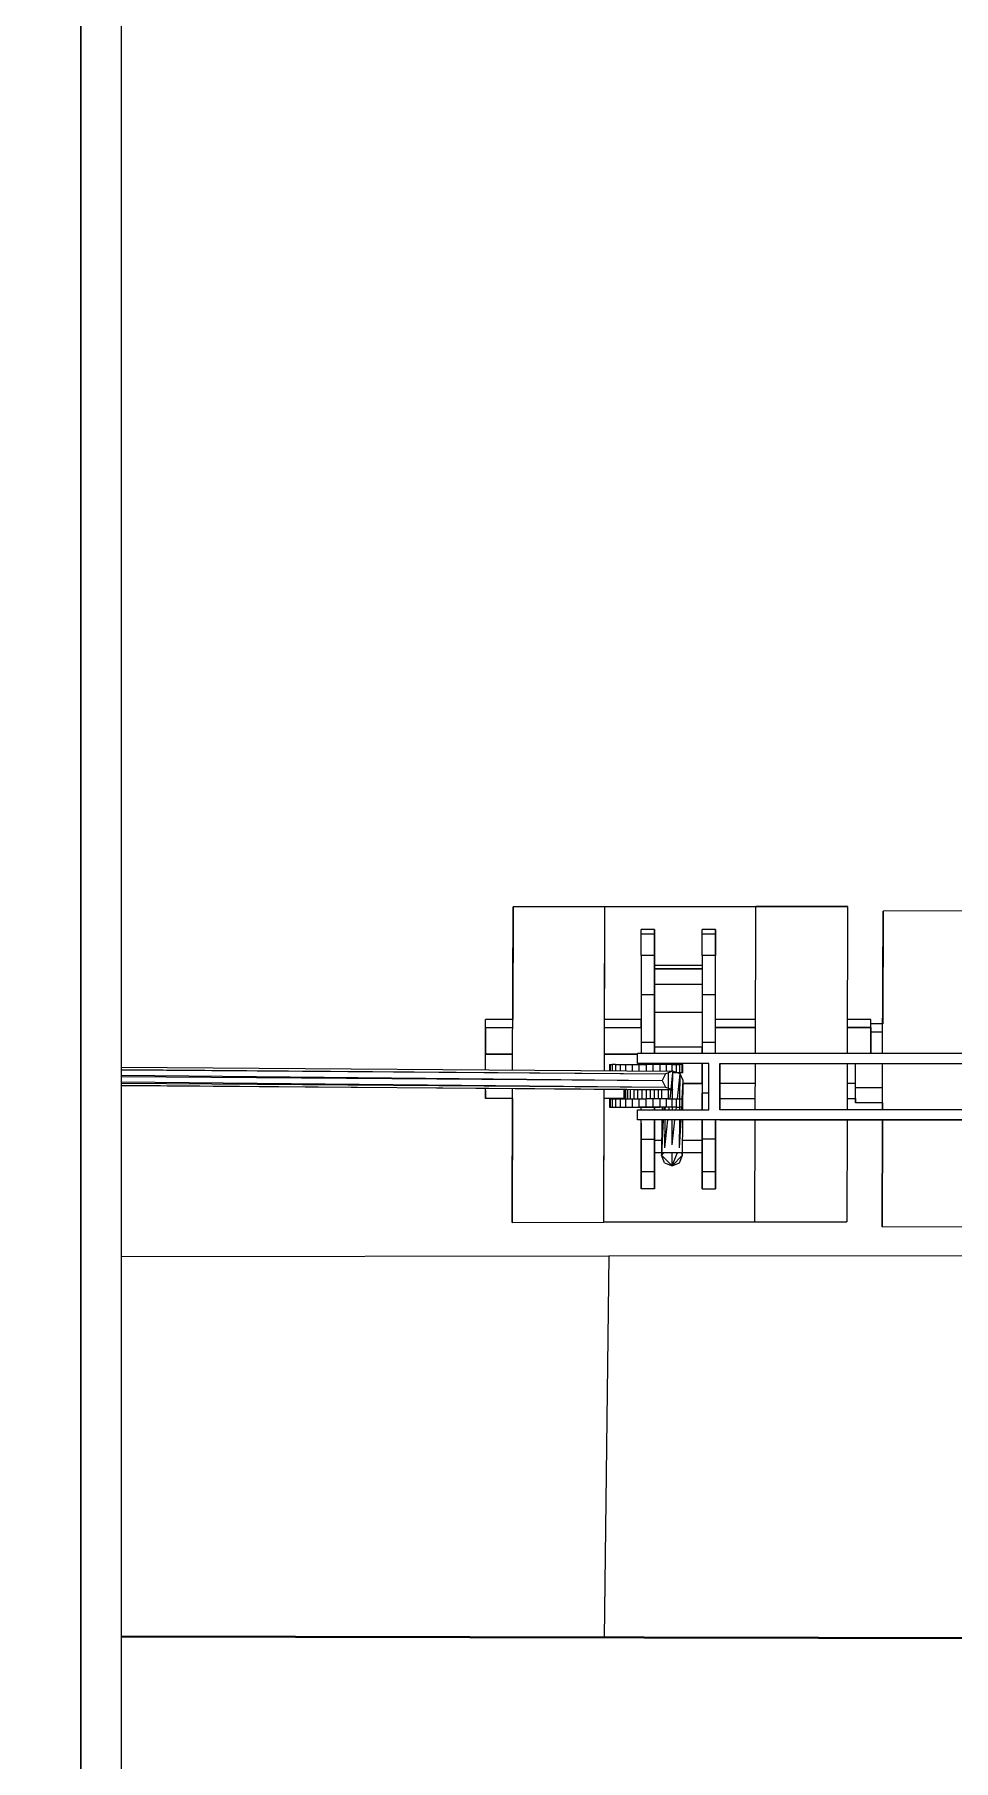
# Model space of a CAD drawing. Header units: millimetres. Extents: x -4997 to -4876, y -8737 to -8661.
# Drawn here: x -4922.076 to -4921.089, y -8708.878 to -8707.026 of the extents above; entities that cross this region are included whole.
import ezdxf

# ---------------------------------------------------------------- set-up
doc = ezdxf.new("R2010")
doc.units = ezdxf.units.MM
doc.header["$LTSCALE"] = 0.1
for name, color, linetype in [('cobertura nova', 4, 'Continuous'), ('hachuras cobertura', 251, 'Continuous'), ('imagem', 7, 'Continuous'), ('visto', 9, 'Continuous')]:
    doc.layers.add(name, color=color, linetype=linetype)
doc.layers.add('coberturas', color=7, linetype='Continuous', lineweight=40)
picture_1 = doc.add_image_def('image1.jpg', size_in_pixel=(1920, 1080))

msp = doc.modelspace()

# ---------------------------------------------------------------- linework, layer by layer
at = {"layer": 'cobertura nova'}
for p, q in [((-4922.0262, -8709.5234), (-4922.0262, -8703.0483)), ((-4921.9827, -8703.0483), (-4921.9828, -8709.5053)), ((-4921.9826, -8703.0483), (-4921.9827, -8709.5285)), ((-4921.5627, -8708.1371), (-4921.5622, -8707.962)), ((-4921.5622, -8707.962), (-4921.5625, -8708.083)), ((-4921.4635, -8707.9618), (-4921.5622, -8707.962)), ((-4921.4641, -8708.1378), (-4921.4635, -8707.9618)), ((-4921.4639, -8708.083), (-4921.4635, -8707.9618)), ((-4921.4635, -8707.9618), (-4921.3015, -8707.9614)), ((-4921.3015, -8707.9614), (-4921.4635, -8707.9618)), ((-4921.4635, -8707.9618), (-4921.3015, -8707.9616)), ((-4921.302, -8708.1194), (-4921.3015, -8707.9616)), ((-4921.3015, -8707.9614), (-4921.2031, -8707.9612)), ((-4921.2031, -8707.9612), (-4921.3015, -8707.9614)), ((-4921.3015, -8707.9616), (-4921.2031, -8707.9614)), ((-4921.2031, -8707.9614), (-4921.2035, -8708.1194)), ((-4921.1655, -8708.1194), (-4921.1651, -8707.9666)), ((-4921.1651, -8707.9666), (-4921.1654, -8708.0876)), ((-4921.0664, -8707.9664), (-4921.1651, -8707.9666)), ((-4921.4103, -8707.9861), (-4921.4248, -8707.9861)), ((-4921.4248, -8707.9913), (-4921.4248, -8707.9861)), ((-4921.4103, -8707.9913), (-4921.4103, -8707.9861)), ((-4921.4103, -8707.9861), (-4921.4103, -8707.9913)), ((-4921.3448, -8707.9861), (-4921.3592, -8707.9861)), ((-4921.3592, -8707.9913), (-4921.3592, -8707.9861)), ((-4921.3448, -8707.9913), (-4921.3448, -8707.9861)), ((-4921.3448, -8707.9861), (-4921.3448, -8707.9913)), ((-4921.4103, -8707.9913), (-4921.4248, -8707.9913)), ((-4921.4248, -8708.0143), (-4921.4248, -8707.9913)), ((-4921.4103, -8707.9913), (-4921.4103, -8708.0047)), ((-4921.4103, -8708.0143), (-4921.4103, -8707.9913)), ((-4921.4103, -8707.9913), (-4921.4103, -8708.0143)), ((-4921.4103, -8708.0047), (-4921.4103, -8708.0047)), ((-4921.4103, -8708.0047), (-4921.4103, -8708.0249)), ((-4921.3448, -8707.9913), (-4921.3592, -8707.9913)), ((-4921.3592, -8708.0143), (-4921.3592, -8707.9913)), ((-4921.3448, -8708.0143), (-4921.3448, -8707.9913)), ((-4921.3448, -8708.0047), (-4921.3448, -8707.9913)), ((-4921.3448, -8707.9913), (-4921.3448, -8708.0143)), ((-4921.3448, -8708.0047), (-4921.3448, -8708.0047)), ((-4921.3448, -8708.0395), (-4921.3448, -8708.0047)), ((-4921.4103, -8708.0143), (-4921.4248, -8708.0143)), ((-4921.4248, -8708.0143), (-4921.4248, -8708.0564)), ((-4921.4104, -8708.0564), (-4921.4103, -8708.0143)), ((-4921.4103, -8708.0143), (-4921.4103, -8708.0564)), ((-4921.3592, -8708.0249), (-4921.4103, -8708.0249)), ((-4921.3448, -8708.0143), (-4921.3592, -8708.0143)), ((-4921.3592, -8708.0143), (-4921.3592, -8708.0564)), ((-4921.3448, -8708.0564), (-4921.3448, -8708.0143)), ((-4921.4103, -8708.0286), (-4921.3592, -8708.0286)), ((-4921.3592, -8708.0286), (-4921.4103, -8708.0286)), ((-4921.3592, -8708.0286), (-4921.3592, -8708.0452)), ((-4921.4248, -8708.0564), (-4921.4248, -8708.1076)), ((-4921.4103, -8708.0564), (-4921.4248, -8708.0564)), ((-4921.4104, -8708.1076), (-4921.4104, -8708.0564)), ((-4921.3592, -8708.0452), (-4921.4103, -8708.0452)), ((-4921.4103, -8708.0564), (-4921.4103, -8708.1076)), ((-4921.3592, -8708.0564), (-4921.3592, -8708.1076)), ((-4921.3448, -8708.0564), (-4921.3592, -8708.0564)), ((-4921.3448, -8708.1076), (-4921.3448, -8708.0564)), ((-4921.3592, -8708.0755), (-4921.4103, -8708.0755)), ((-4921.5918, -8708.0916), (-4921.5918, -8708.083)), ((-4921.5625, -8708.083), (-4921.5918, -8708.083)), ((-4921.5918, -8708.0916), (-4921.5918, -8708.1199)), ((-4921.5918, -8708.0916), (-4921.5626, -8708.0916)), ((-4921.5918, -8708.1199), (-4921.5918, -8708.0916)), ((-4921.464, -8708.0916), (-4921.4248, -8708.0916)), ((-4921.4248, -8708.083), (-4921.4639, -8708.083)), ((-4921.4248, -8708.0916), (-4921.4248, -8708.083)), ((-4921.3019, -8708.083), (-4921.3448, -8708.083)), ((-4921.3019, -8708.0916), (-4921.3448, -8708.0916)), ((-4921.3448, -8708.0916), (-4921.3019, -8708.0916)), ((-4921.1781, -8708.083), (-4921.2034, -8708.083)), ((-4921.1781, -8708.0916), (-4921.2034, -8708.0916)), ((-4921.2034, -8708.0916), (-4921.1781, -8708.0916)), ((-4921.1947, -8708.0916), (-4921.1947, -8708.0916)), ((-4921.1781, -8708.0916), (-4921.1781, -8708.083)), ((-4921.1654, -8708.0876), (-4921.1781, -8708.0876)), ((-4921.1781, -8708.1194), (-4921.1781, -8708.0916)), ((-4921.1781, -8708.0916), (-4921.1781, -8708.1194)), ((-4921.1781, -8708.0962), (-4921.1654, -8708.0962)), ((-4921.4248, -8708.1076), (-4921.4248, -8708.1194)), ((-4921.4103, -8708.1076), (-4921.4248, -8708.1076)), ((-4921.4104, -8708.1194), (-4921.4104, -8708.1076)), ((-4921.4103, -8708.1076), (-4921.4103, -8708.1194)), ((-4921.3592, -8708.1125), (-4921.4103, -8708.1125)), ((-4921.4103, -8708.1194), (-4921.4103, -8708.1125)), ((-4921.3592, -8708.1076), (-4921.3592, -8708.1194)), ((-4921.3448, -8708.1076), (-4921.3592, -8708.1076)), ((-4921.3592, -8708.1194), (-4921.3592, -8708.1125)), ((-4921.3448, -8708.1194), (-4921.3448, -8708.1076)), ((-4921.9826, -8708.1341), (-4921.3907, -8708.1383)), ((-4921.9826, -8708.1364), (-4921.3987, -8708.1413)), ((-4921.9826, -8708.137), (-4921.3987, -8708.1413)), ((-4921.5918, -8708.1199), (-4921.5918, -8708.1199)), ((-4921.5918, -8708.1369), (-4921.5918, -8708.1199)), ((-4921.5626, -8708.1199), (-4921.5918, -8708.1199)), ((-4921.5918, -8708.1199), (-4921.5626, -8708.1199)), ((-4921.4286, -8708.1199), (-4921.4641, -8708.1199)), ((-4921.4641, -8708.1199), (-4921.4286, -8708.1199)), ((-4921.4588, -8708.131), (-4921.4581, -8708.131)), ((-4921.4588, -8708.131), (-4921.4588, -8708.1378)), ((-4921.4581, -8708.131), (-4921.4558, -8708.131)), ((-4921.4581, -8708.131), (-4921.4581, -8708.1378)), ((-4921.4522, -8708.131), (-4921.4558, -8708.131)), ((-4921.4558, -8708.131), (-4921.4558, -8708.1379)), ((-4921.4522, -8708.131), (-4921.4473, -8708.131)), ((-4921.4522, -8708.131), (-4921.4522, -8708.1379)), ((-4921.4473, -8708.131), (-4921.4413, -8708.131)), ((-4921.4473, -8708.131), (-4921.4473, -8708.1379)), ((-4921.4413, -8708.131), (-4921.4345, -8708.131)), ((-4921.4413, -8708.131), (-4921.4413, -8708.138)), ((-4921.4345, -8708.131), (-4921.4271, -8708.131)), ((-4921.4345, -8708.131), (-4921.4345, -8708.138)), ((-4921.0161, -8708.1194), (-4921.4286, -8708.1194)), ((-4921.4286, -8708.1302), (-4921.4286, -8708.1194)), ((-4921.352, -8708.1302), (-4921.4286, -8708.1302)), ((-4921.4271, -8708.131), (-4921.4194, -8708.131)), ((-4921.4271, -8708.131), (-4921.4271, -8708.1381)), ((-4921.4248, -8708.1302), (-4921.4248, -8708.131)), ((-4921.4248, -8708.131), (-4921.4248, -8708.1302)), ((-4921.4117, -8708.131), (-4921.4194, -8708.131)), ((-4921.4194, -8708.131), (-4921.4194, -8708.1381)), ((-4921.4043, -8708.131), (-4921.4117, -8708.131)), ((-4921.4117, -8708.1382), (-4921.4117, -8708.131)), ((-4921.4104, -8708.131), (-4921.4104, -8708.1302)), ((-4921.4103, -8708.131), (-4921.4103, -8708.1302)), ((-4921.4103, -8708.1302), (-4921.4103, -8708.131)), ((-4921.3975, -8708.131), (-4921.4043, -8708.131)), ((-4921.4043, -8708.1382), (-4921.4043, -8708.131)), ((-4921.3915, -8708.131), (-4921.3975, -8708.131)), ((-4921.3975, -8708.1383), (-4921.3975, -8708.131)), ((-4921.3915, -8708.131), (-4921.3866, -8708.131)), ((-4921.3915, -8708.1383), (-4921.3915, -8708.131)), ((-4921.3866, -8708.131), (-4921.383, -8708.131)), ((-4921.3866, -8708.1398), (-4921.3866, -8708.131)), ((-4921.3808, -8708.131), (-4921.383, -8708.131)), ((-4921.383, -8708.14), (-4921.383, -8708.131)), ((-4921.38, -8708.131), (-4921.3808, -8708.131)), ((-4921.3808, -8708.14), (-4921.3808, -8708.131)), ((-4921.38, -8708.14), (-4921.38, -8708.131)), ((-4921.3592, -8708.1302), (-4921.3592, -8708.1618)), ((-4921.3592, -8708.1517), (-4921.3592, -8708.1302)), ((-4921.352, -8708.1797), (-4921.352, -8708.1302)), ((-4921.3403, -8708.1797), (-4921.3403, -8708.1302)), ((-4921.3403, -8708.1302), (-4921.0161, -8708.1302)), ((-4921.3403, -8708.1302), (-4921.3403, -8708.1797)), ((-4921.3022, -8708.1797), (-4921.3021, -8708.1302)), ((-4921.2035, -8708.1302), (-4921.2036, -8708.1797)), ((-4921.1947, -8708.1561), (-4921.1947, -8708.1302)), ((-4921.1656, -8708.1797), (-4921.1655, -8708.1302)), ((-4921.9826, -8708.1426), (-4921.402, -8708.1483)), ((-4921.9826, -8708.1441), (-4921.402, -8708.1483)), ((-4921.9826, -8708.1496), (-4921.3987, -8708.1554)), ((-4921.9826, -8708.1511), (-4921.3987, -8708.1554)), ((-4921.9826, -8708.1534), (-4921.3907, -8708.1584)), ((-4921.3907, -8708.1584), (-4921.9826, -8708.154)), ((-4921.3987, -8708.1413), (-4921.402, -8708.1483)), ((-4921.402, -8708.1483), (-4921.3987, -8708.1554)), ((-4921.3907, -8708.1383), (-4921.3987, -8708.1413)), ((-4921.3987, -8708.1554), (-4921.3907, -8708.1584)), ((-4921.3954, -8708.1566), (-4921.3954, -8708.14)), ((-4921.3909, -8708.14), (-4921.3928, -8708.1576)), ((-4921.3866, -8708.14), (-4921.3915, -8708.14)), ((-4921.3909, -8708.1583), (-4921.3907, -8708.14)), ((-4921.3828, -8708.1413), (-4921.3907, -8708.1383)), ((-4921.383, -8708.14), (-4921.3861, -8708.14)), ((-4921.3858, -8708.1679), (-4921.3828, -8708.1413)), ((-4921.3808, -8708.14), (-4921.383, -8708.14)), ((-4921.383, -8708.1679), (-4921.3828, -8708.1413)), ((-4921.3795, -8708.1483), (-4921.3828, -8708.1413)), ((-4921.38, -8708.14), (-4921.3808, -8708.14)), ((-4921.3806, -8708.1679), (-4921.3795, -8708.1483)), ((-4921.3798, -8708.1797), (-4921.3795, -8708.1483)), ((-4921.3592, -8708.1517), (-4921.3795, -8708.1517)), ((-4921.3795, -8708.1517), (-4921.3592, -8708.1517)), ((-4921.3021, -8708.1515), (-4921.3403, -8708.1515)), ((-4921.1947, -8708.1515), (-4921.2036, -8708.1515)), ((-4921.5918, -8708.1677), (-4921.5918, -8708.1569)), ((-4921.5918, -8708.1591), (-4921.5918, -8708.1677)), ((-4921.5628, -8708.1677), (-4921.5918, -8708.1677)), ((-4921.5631, -8708.3007), (-4921.5627, -8708.1571)), ((-4921.5628, -8708.1677), (-4921.5631, -8708.3007)), ((-4921.4647, -8708.3005), (-4921.4642, -8708.1578)), ((-4921.4647, -8708.3005), (-4921.4642, -8708.1677)), ((-4921.4434, -8708.1677), (-4921.4642, -8708.1677)), ((-4921.4588, -8708.1679), (-4921.4581, -8708.1679)), ((-4921.4588, -8708.1679), (-4921.4588, -8708.177)), ((-4921.4581, -8708.1679), (-4921.4558, -8708.1679)), ((-4921.4581, -8708.1679), (-4921.4581, -8708.177)), ((-4921.4558, -8708.1679), (-4921.4522, -8708.1679)), ((-4921.4558, -8708.1679), (-4921.4558, -8708.177)), ((-4921.4522, -8708.1679), (-4921.4473, -8708.1679)), ((-4921.4522, -8708.1679), (-4921.4522, -8708.177)), ((-4921.4473, -8708.1679), (-4921.4434, -8708.1679)), ((-4921.4473, -8708.1679), (-4921.4473, -8708.177)), ((-4921.4434, -8708.158), (-4921.4434, -8708.1679)), ((-4921.4434, -8708.1679), (-4921.443, -8708.1679)), ((-4921.443, -8708.158), (-4921.443, -8708.1679)), ((-4921.443, -8708.1679), (-4921.4416, -8708.1679)), ((-4921.4416, -8708.158), (-4921.4416, -8708.1679)), ((-4921.4416, -8708.1679), (-4921.4394, -8708.1679)), ((-4921.4413, -8708.1679), (-4921.4413, -8708.177)), ((-4921.4394, -8708.158), (-4921.4394, -8708.1679)), ((-4921.4394, -8708.1679), (-4921.4364, -8708.1679)), ((-4921.4364, -8708.158), (-4921.4364, -8708.1679)), ((-4921.4364, -8708.1679), (-4921.4327, -8708.1679)), ((-4921.4345, -8708.1679), (-4921.4345, -8708.177)), ((-4921.4327, -8708.158), (-4921.4327, -8708.1679)), ((-4921.4327, -8708.1679), (-4921.4286, -8708.1679)), ((-4921.4286, -8708.1581), (-4921.4286, -8708.1679)), ((-4921.4286, -8708.1679), (-4921.4241, -8708.1679)), ((-4921.4271, -8708.1679), (-4921.4271, -8708.177)), ((-4921.4241, -8708.1581), (-4921.4241, -8708.1679)), ((-4921.4241, -8708.1679), (-4921.4194, -8708.1679)), ((-4921.4194, -8708.1581), (-4921.4194, -8708.1679)), ((-4921.4147, -8708.1679), (-4921.4194, -8708.1679)), ((-4921.4194, -8708.177), (-4921.4194, -8708.1679)), ((-4921.4147, -8708.1679), (-4921.4147, -8708.1582)), ((-4921.4102, -8708.1679), (-4921.4147, -8708.1679)), ((-4921.4117, -8708.177), (-4921.4117, -8708.1679)), ((-4921.4102, -8708.1679), (-4921.4102, -8708.1582)), ((-4921.4061, -8708.1679), (-4921.4102, -8708.1679)), ((-4921.4061, -8708.1679), (-4921.4061, -8708.1582)), ((-4921.4025, -8708.1679), (-4921.4061, -8708.1679)), ((-4921.4043, -8708.177), (-4921.4043, -8708.1679)), ((-4921.4025, -8708.1679), (-4921.4025, -8708.1583)), ((-4921.3995, -8708.1679), (-4921.4025, -8708.1679)), ((-4921.3973, -8708.1679), (-4921.3995, -8708.1679)), ((-4921.3975, -8708.177), (-4921.3975, -8708.1679)), ((-4921.3959, -8708.1679), (-4921.3973, -8708.1679)), ((-4921.3959, -8708.1679), (-4921.3954, -8708.1679)), ((-4921.3954, -8708.1679), (-4921.3954, -8708.1583)), ((-4921.3954, -8708.1679), (-4921.3915, -8708.1679)), ((-4921.3929, -8708.1583), (-4921.3939, -8708.1679)), ((-4921.3915, -8708.1679), (-4921.3866, -8708.1679)), ((-4921.3915, -8708.177), (-4921.3915, -8708.1679)), ((-4921.391, -8708.1679), (-4921.3909, -8708.1584)), ((-4921.3866, -8708.1679), (-4921.383, -8708.1679)), ((-4921.3866, -8708.177), (-4921.3866, -8708.1679)), ((-4921.383, -8708.1679), (-4921.3808, -8708.1679)), ((-4921.383, -8708.177), (-4921.383, -8708.1679)), ((-4921.3808, -8708.1679), (-4921.38, -8708.1679)), ((-4921.3808, -8708.177), (-4921.3808, -8708.1679)), ((-4921.38, -8708.177), (-4921.38, -8708.1679)), ((-4921.3592, -8708.1618), (-4921.3592, -8708.1797)), ((-4921.352, -8708.1618), (-4921.3592, -8708.1618)), ((-4921.3592, -8708.1797), (-4921.3592, -8708.1618)), ((-4921.3403, -8708.1677), (-4921.3022, -8708.1677)), ((-4921.2036, -8708.1677), (-4921.1947, -8708.1677)), ((-4921.1656, -8708.1561), (-4921.1947, -8708.1561)), ((-4921.1947, -8708.1723), (-4921.1947, -8708.1561)), ((-4921.1947, -8708.1677), (-4921.1947, -8708.1723)), ((-4921.1656, -8708.1723), (-4921.1947, -8708.1723)), ((-4921.1656, -8708.1723), (-4921.1656, -8708.1797)), ((-4921.4588, -8708.177), (-4921.4581, -8708.177)), ((-4921.4581, -8708.177), (-4921.4558, -8708.177)), ((-4921.4558, -8708.177), (-4921.4522, -8708.177)), ((-4921.4522, -8708.177), (-4921.4473, -8708.177)), ((-4921.4473, -8708.177), (-4921.4413, -8708.177)), ((-4921.4413, -8708.177), (-4921.4345, -8708.177)), ((-4921.4345, -8708.177), (-4921.4117, -8708.177)), ((-4921.4345, -8708.177), (-4921.4271, -8708.177)), ((-4921.4286, -8708.1905), (-4921.4286, -8708.1797)), ((-4921.4286, -8708.1797), (-4921.352, -8708.1797)), ((-4921.352, -8708.1905), (-4921.4286, -8708.1905)), ((-4921.4117, -8708.177), (-4921.4271, -8708.177)), ((-4921.4271, -8708.177), (-4921.4043, -8708.177)), ((-4921.4248, -8708.1797), (-4921.4248, -8708.177)), ((-4921.4248, -8708.2112), (-4921.4248, -8708.1905)), ((-4921.4043, -8708.177), (-4921.4117, -8708.177)), ((-4921.4104, -8708.1797), (-4921.4104, -8708.177)), ((-4921.4104, -8708.2112), (-4921.4104, -8708.1905)), ((-4921.4103, -8708.177), (-4921.4103, -8708.1797)), ((-4921.4103, -8708.177), (-4921.4103, -8708.1797)), ((-4921.4103, -8708.1797), (-4921.4103, -8708.177)), ((-4921.4103, -8708.2112), (-4921.4103, -8708.1905)), ((-4921.4103, -8708.1905), (-4921.4103, -8708.1963)), ((-4921.4103, -8708.1905), (-4921.4103, -8708.2112)), ((-4921.3975, -8708.177), (-4921.4043, -8708.177)), ((-4921.4024, -8708.1905), (-4921.4028, -8708.2286)), ((-4921.401, -8708.1905), (-4921.4028, -8708.2286)), ((-4921.4023, -8708.177), (-4921.4023, -8708.1797)), ((-4921.4004, -8708.177), (-4921.4005, -8708.1797)), ((-4921.3992, -8708.1905), (-4921.3995, -8708.2206)), ((-4921.3963, -8708.1905), (-4921.3995, -8708.2206)), ((-4921.399, -8708.177), (-4921.3991, -8708.1797)), ((-4921.3915, -8708.177), (-4921.3975, -8708.177)), ((-4921.3948, -8708.177), (-4921.3951, -8708.1797)), ((-4921.3866, -8708.177), (-4921.3915, -8708.177)), ((-4921.3915, -8708.2174), (-4921.3884, -8708.1905)), ((-4921.3915, -8708.2174), (-4921.3913, -8708.1905)), ((-4921.3911, -8708.1797), (-4921.3911, -8708.177)), ((-4921.3872, -8708.1797), (-4921.3869, -8708.177)), ((-4921.3866, -8708.177), (-4921.383, -8708.177)), ((-4921.3836, -8708.2206), (-4921.3819, -8708.1905)), ((-4921.3836, -8708.2206), (-4921.3833, -8708.1905)), ((-4921.3832, -8708.1797), (-4921.3831, -8708.177)), ((-4921.3808, -8708.177), (-4921.383, -8708.177)), ((-4921.3813, -8708.1797), (-4921.3811, -8708.177)), ((-4921.3808, -8708.177), (-4921.38, -8708.177)), ((-4921.3803, -8708.2286), (-4921.3799, -8708.1905)), ((-4921.3592, -8708.1905), (-4921.3592, -8708.2112)), ((-4921.3592, -8708.2112), (-4921.3592, -8708.1905)), ((-4921.3403, -8708.1905), (-4921.352, -8708.1905)), ((-4921.3448, -8708.2112), (-4921.3448, -8708.1905)), ((-4921.3448, -8708.1905), (-4921.3448, -8708.1943)), ((-4921.3448, -8708.1905), (-4921.3448, -8708.2112)), ((-4921.0161, -8708.1797), (-4921.3403, -8708.1797)), ((-4921.0161, -8708.1905), (-4921.3403, -8708.1905)), ((-4921.3403, -8708.1905), (-4921.0161, -8708.1905)), ((-4921.0161, -8708.1905), (-4921.3403, -8708.1905)), ((-4921.3027, -8708.3003), (-4921.3023, -8708.1905)), ((-4921.2037, -8708.1905), (-4921.204, -8708.3001)), ((-4921.1657, -8708.1905), (-4921.166, -8708.3054)), ((-4921.166, -8708.3054), (-4921.1657, -8708.1905)), ((-4921.4248, -8708.1943), (-4921.4248, -8708.2364)), ((-4921.4248, -8708.246), (-4921.4248, -8708.2112)), ((-4921.4248, -8708.2112), (-4921.4103, -8708.2112)), ((-4921.4248, -8708.2112), (-4921.4248, -8708.246)), ((-4921.4104, -8708.246), (-4921.4104, -8708.2112)), ((-4921.4103, -8708.2055), (-4921.4103, -8708.2055)), ((-4921.4103, -8708.2112), (-4921.4103, -8708.246)), ((-4921.3592, -8708.2112), (-4921.3592, -8708.246)), ((-4921.3448, -8708.2112), (-4921.3592, -8708.2112)), ((-4921.3592, -8708.246), (-4921.3592, -8708.2112)), ((-4921.3448, -8708.1943), (-4921.3448, -8708.2364)), ((-4921.3448, -8708.1943), (-4921.3448, -8708.1943)), ((-4921.3448, -8708.2364), (-4921.3448, -8708.1943)), ((-4921.3448, -8708.246), (-4921.3448, -8708.2112)), ((-4921.3448, -8708.2112), (-4921.3448, -8708.246)), ((-4921.4103, -8708.2124), (-4921.4026, -8708.2124)), ((-4921.4103, -8708.2258), (-4921.4028, -8708.2258)), ((-4921.4103, -8708.2364), (-4921.4103, -8708.2258)), ((-4921.4028, -8708.2286), (-4921.4, -8708.2258)), ((-4921.4028, -8708.2286), (-4921.4016, -8708.2258)), ((-4921.3995, -8708.2366), (-4921.4028, -8708.2286)), ((-4921.4028, -8708.2286), (-4921.3915, -8708.2398)), ((-4921.4027, -8708.2258), (-4921.3592, -8708.2258)), ((-4921.3915, -8708.2398), (-4921.3857, -8708.2258)), ((-4921.3915, -8708.2398), (-4921.3915, -8708.2258)), ((-4921.3803, -8708.2286), (-4921.3915, -8708.2398)), ((-4921.3836, -8708.2366), (-4921.3803, -8708.2286)), ((-4921.3803, -8708.2286), (-4921.3814, -8708.2258)), ((-4921.3801, -8708.2124), (-4921.3592, -8708.2124)), ((-4921.3592, -8708.2124), (-4921.3592, -8708.2258)), ((-4921.3592, -8708.2258), (-4921.3592, -8708.2221)), ((-4921.4248, -8708.2364), (-4921.4248, -8708.2364)), ((-4921.4248, -8708.2364), (-4921.4248, -8708.246)), ((-4921.4248, -8708.2646), (-4921.4248, -8708.246)), ((-4921.4248, -8708.246), (-4921.4103, -8708.246)), ((-4921.4248, -8708.246), (-4921.4248, -8708.2646)), ((-4921.4104, -8708.2646), (-4921.4104, -8708.246)), ((-4921.4103, -8708.246), (-4921.4103, -8708.2646)), ((-4921.3995, -8708.2366), (-4921.3915, -8708.2398)), ((-4921.3915, -8708.2398), (-4921.3836, -8708.2366)), ((-4921.3592, -8708.246), (-4921.3592, -8708.2646)), ((-4921.3592, -8708.2646), (-4921.3592, -8708.246)), ((-4921.3592, -8708.246), (-4921.3448, -8708.246)), ((-4921.3448, -8708.2364), (-4921.3448, -8708.2594)), ((-4921.3448, -8708.2646), (-4921.3448, -8708.246)), ((-4921.3448, -8708.246), (-4921.3448, -8708.2646)), ((-4921.4103, -8708.2646), (-4921.4248, -8708.2646)), ((-4921.3592, -8708.2646), (-4921.3448, -8708.2646)), ((-4921.3448, -8708.2594), (-4921.3448, -8708.2646)), ((-4921.3448, -8708.2646), (-4921.3448, -8708.2594)), ((-4921.5631, -8708.3007), (-4921.4647, -8708.3005)), ((-4921.4647, -8708.3005), (-4921.3027, -8708.3002)), ((-4921.3027, -8708.3003), (-4921.4647, -8708.3005)), ((-4921.3027, -8708.3002), (-4921.204, -8708.2999)), ((-4921.204, -8708.3001), (-4921.3027, -8708.3003)), ((-4921.166, -8708.3054), (-4921.0676, -8708.3051))]:
    msp.add_line(p, q, dxfattribs=at)
at = {"layer": 'coberturas'}
msp.add_line((-4910.2815, -8708.7637), (-4921.9828, -8708.7453), dxfattribs=at)
at = {"layer": 'hachuras cobertura'}
msp.add_line((-4922.0262, -8703.0483), (-4922.0262, -8709.5234), dxfattribs=at)
at = {"layer": 'visto'}
msp.add_line((-4921.4593, -8708.3365), (-4921.4645, -8708.7462), dxfattribs=at)
msp.add_lwpolyline([(-4921.9828, -8708.3371), (-4921.4593, -8708.3365), (-4919.9374, -8708.3349), (-4918.8917, -8708.3341), (-4917.4065, -8708.3322), (-4916.3543, -8708.3278), (-4914.8215, -8708.3207), (-4913.8213, -8708.3134), (-4912.2618, -8708.3034), (-4911.2117, -8708.3025), (-4910.2815, -8708.3024)], dxfattribs=at)

# ---------------------------------------------------------------- pictures from other files: only their frames are drawn
at = {"layer": 'imagem'}
image = msp.add_image(picture_1, insert=(-4995.0367, -8736.0525), size_in_units=(116.4021, 65.4762), dxfattribs=at)
image.dxf.flags = 7

doc.saveas('drawing.dxf')
